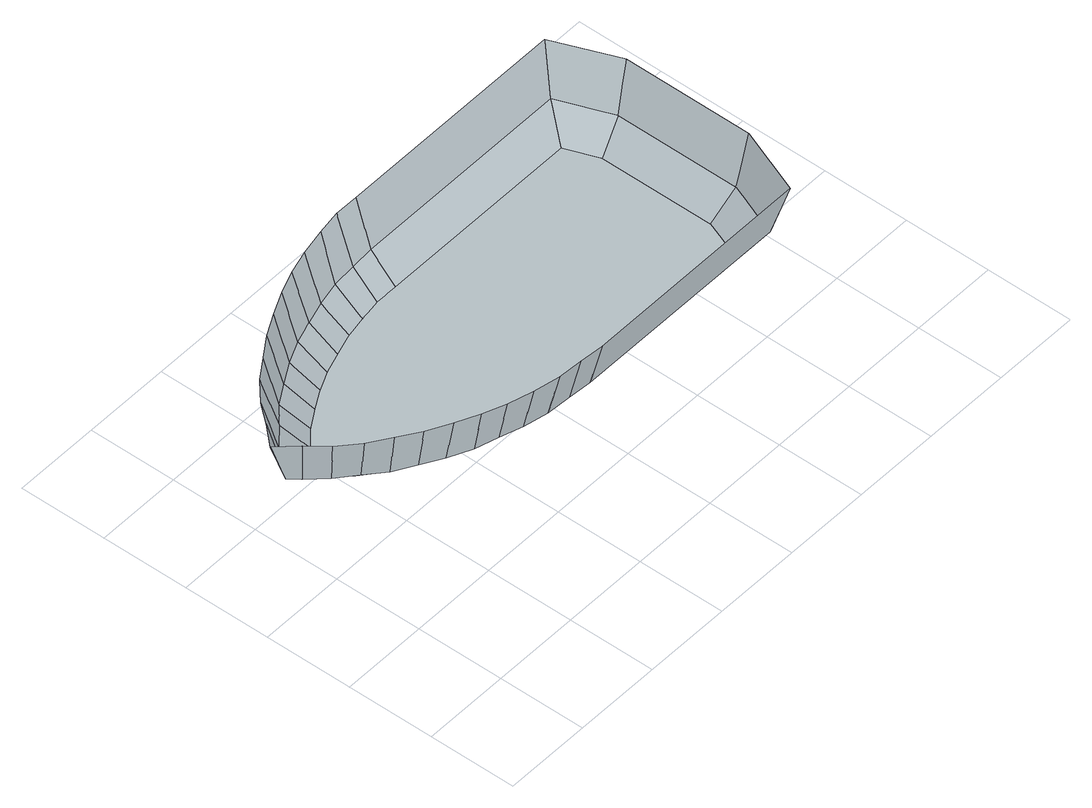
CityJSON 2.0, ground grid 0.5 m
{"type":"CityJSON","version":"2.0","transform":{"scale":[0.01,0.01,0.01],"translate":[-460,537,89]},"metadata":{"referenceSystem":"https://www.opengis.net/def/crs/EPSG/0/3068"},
"CityObjects":{
"object1":{"type":"GenericCityObject","attributes":{"description":"Kleines Anglerboot","name":"Boot","BootsTyp":"Ruderboot"},"geometry":[{"type":"MultiSurface","lod":"3","boundaries":[[[0,1,2,3,4,5,6,7,8,9,10,11,12,13,14,15,16,17,18,19,20,21,22,23,24,25,26]],[[27,28,29,30]],[[30,29,0]],[[31,27,30,32]],[[33,31,32,34]],[[26,25,34,32]],[[32,30,0,26]],[[35,33,34,36]],[[36,34,25,24]],[[37,36,24,23]],[[38,35,36,37]],[[39,38,37,40]],[[41,39,40,42]],[[43,41,42,44]],[[45,43,44,46]],[[47,45,46,48]],[[49,47,48,50]],[[51,49,50,52]],[[53,51,52,54]],[[55,53,54,56]],[[57,55,56,58]],[[59,57,58,60]],[[13,12,60,58]],[[14,13,58,56]],[[15,14,56,54]],[[16,15,54,52]],[[17,16,52,50]],[[18,17,50,48]],[[19,18,48,46]],[[20,19,46,44]],[[21,20,44,42]],[[40,37,23,22]],[[22,21,42,40]],[[0,29,61]],[[61,29,28,62]],[[63,59,60,64]],[[64,60,12,11]],[[65,63,64,66]],[[67,65,66,68]],[[69,67,68,70]],[[71,69,70,72]],[[73,71,72,74]],[[75,73,74,76]],[[77,75,76,78]],[[79,77,78,80]],[[81,79,80,82]],[[83,81,82,84]],[[84,61,62,83]],[[66,64,11,10]],[[68,66,10,9]],[[70,68,9,8]],[[72,70,8,7]],[[74,72,7,6]],[[76,74,6,5]],[[78,76,5,4]],[[80,78,4,3]],[[82,80,3,2]],[[84,82,2,1]],[[1,0,61,84]]]}]}
},
"vertices":[
[43,151,97],[48,156,97],[57,165,97],[67,173,97],[78,180,97],[89,186,97],[100,191,97],[112,195,97],[125,199,97],[137,201,97],[150,203,97],[163,203,97],[282,203,97],[289,184,97],[289,118,97],[282,99,97],[163,99,97],[150,100,97],[137,101,97],[125,103,97],[112,107,97],[100,111,97],[89,116,97],[78,122,97],[67,129,97],[57,137,97],[48,146,97],[22,140,142],[12,151,142],[23,151,112],[28,145,112],[31,129,142],[37,135,112],[42,119,142],[48,126,112],[54,111,142],[58,117,112],[70,110,112],[66,103,142],[79,96,142],[82,103,112],[92,90,142],[95,97,112],[105,85,142],[108,93,112],[119,81,142],[121,89,112],[134,78,142],[135,86,112],[148,77,142],[149,85,112],[162,76,142],[163,84,112],[297,76,142],[292,84,112],[312,114,142],[304,115,112],[312,189,142],[304,187,112],[297,226,142],[292,218,112],[28,157,112],[22,162,142],[162,226,142],[163,218,112],[148,226,142],[149,217,112],[134,224,142],[135,216,112],[119,221,142],[121,213,112],[105,217,142],[108,209,112],[92,212,142],[95,205,112],[79,206,142],[82,199,112],[66,199,142],[70,192,112],[54,191,142],[58,185,112],[42,183,142],[48,176,112],[31,173,142],[37,167,112]
]}
